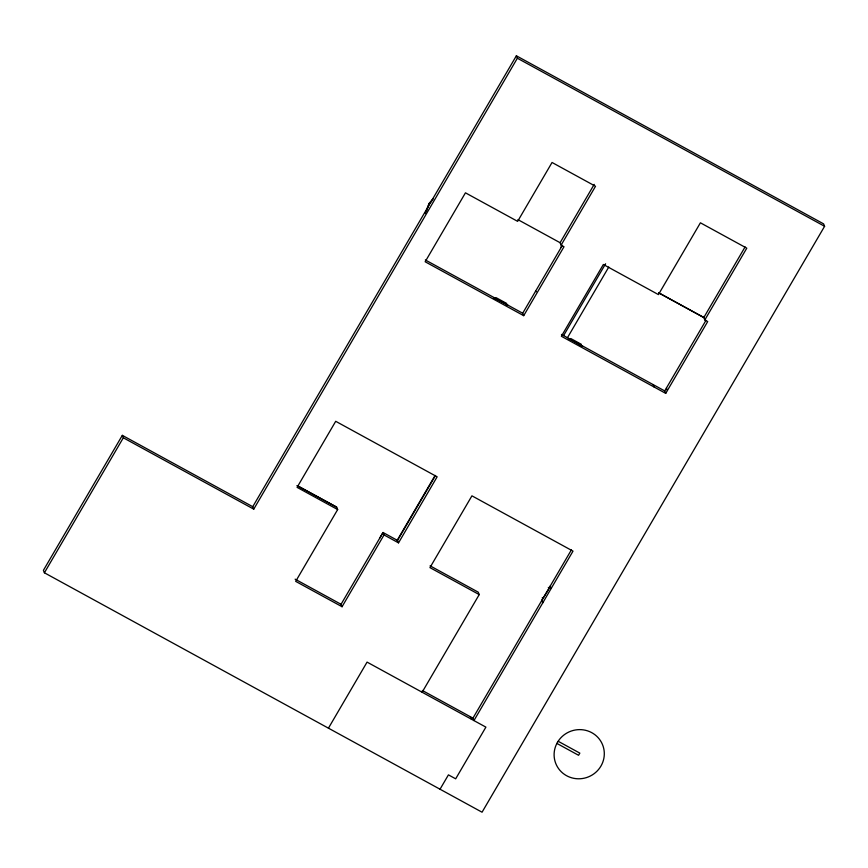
<?xml version="1.0" encoding="UTF-8"?>
<svg xmlns="http://www.w3.org/2000/svg" width="868" height="868" viewBox="0 0 868 868"><rect width="100%" height="100%" fill="white"/><g stroke="black" fill="none" stroke-linecap="round" stroke-linejoin="round"><path stroke-width="1.3" d="M425.201 213.561L429.031 203.459L433.436 198.414M426.307 211.401L429.183 203.828L432.72 199.814M252.751 506.706L122.323 435.356L43.4 570.341L44.398 572.782L482.055 812.209L824.6 226.298L823.602 223.868L516.373 55.791L252.751 506.706L253.749 509.147L517.371 58.221L516.373 55.791M44.398 572.782L123.321 437.787L122.323 435.356M297.247 485.559L336.665 507.129L297.127 485.754M336.665 507.129L337.663 509.559L295.684 581.365L342.057 606.732L384.036 534.938L383.038 532.496L341.059 604.302L342.057 606.732M495.509 298.766L496.138 297.691L506.684 303.464L506.055 304.538M494.076 297.984L507.715 305.037M379.674 538.247L383.038 532.496L397.522 540.428L398.531 542.858L437.146 476.803L335.71 421.305L297.084 487.36L337.663 509.559M561.108 245.145L595.524 186.273L552.048 162.479L517.632 221.362L465.454 192.826L425.157 261.756L523.708 315.67L564.005 246.74L561.108 245.145L560.099 242.714L594.211 184.374M562.03 245.318L560.891 247.272M523.708 315.67L522.699 313.229L562.334 245.449M397.099 540.449L435.085 475.469M397.522 540.428L435.465 475.523M328.44 728.176L367.066 662.11L485.896 727.124L455.678 778.824L448.43 774.864L440.033 789.218M563.592 335.601L605.582 263.774M567.455 337.717L608.772 267.04M568.985 338.553L582.135 346.169M570.168 339.616L570.797 338.542L581.343 344.314L580.714 345.388M422.13 692.241L479.223 594.591L478.225 592.16L430.105 565.838M658.628 292.798L703.807 317.536L745.102 246.903M704.805 319.977L746.784 248.172L700.411 222.805L658.432 294.599L603.358 264.48L561.379 336.274L665.723 393.367L707.702 321.561L704.805 319.977L703.34 316.429M571.47 549.737L472.941 718.151L422.304 690.451M548.956 588.905L542.131 599.777M665.723 393.367L664.725 390.925L705.988 320.335M517.371 58.221L824.6 226.298M658.769 292.874L703.818 317.514M517.914 219.637L560.099 242.714M535.534 291.279L536.316 291.713M425.342 259.966L522.699 313.229M561.455 334.43L664.725 390.925M494.152 297.865L495.292 298.494M506.402 304.57L507.541 305.2M568.811 338.715L569.95 339.345M581.072 345.421L582.211 346.05M548.305 587.441L549.032 587.831M542.196 597.889L542.923 598.291M384.036 534.938L398.531 542.858M479.223 594.591L429.953 567.629L471.932 495.834L573.01 551.126L473.939 720.581L472.832 717.803M123.321 437.787L253.749 509.147M295.12 579.173L341.2 604.378M558.189 741.283L579.835 753.131L578.576 755.279L556.93 743.442M666.396 388.061L667.405 390.491M653.127 384.589L654.136 387.019M550.182 586.03L551.18 588.471M541.784 600.396L542.782 602.826M470.402 716.762L471.411 719.192M557.484 742.324L556.03 745.232A25.205 24.478 -22.4 0 0 580.269 778.748A25.205 24.478 -22.4 0 0 601.491 742.444A25.205 24.478 -22.4 0 0 559.307 739.612L557.484 742.324"/></g></svg>
